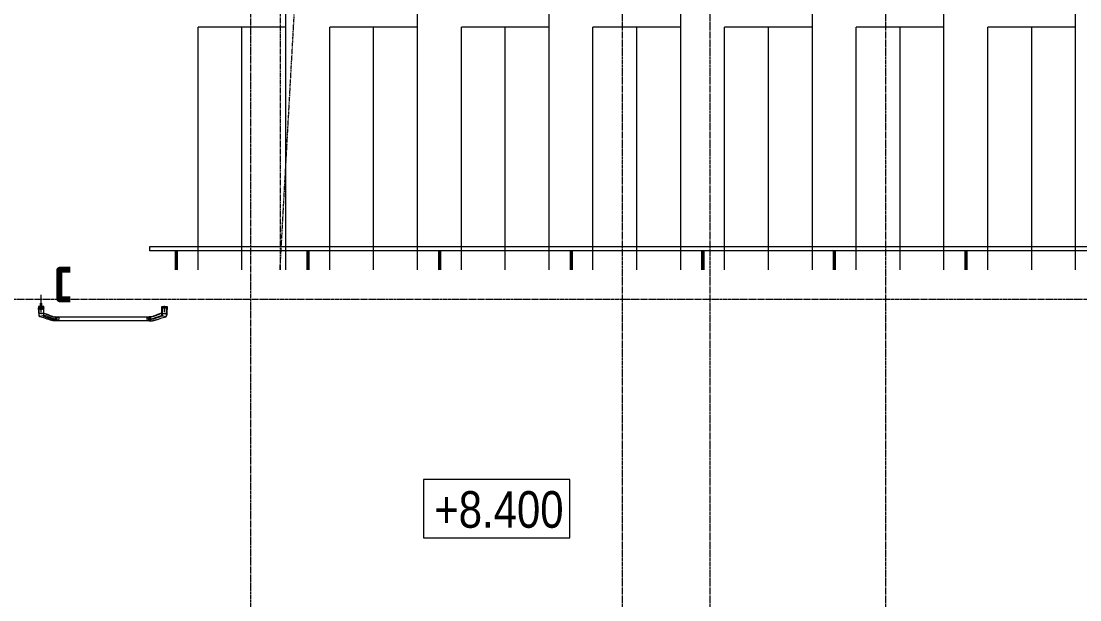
# Model space of a CAD drawing. Header units: millimetres. Extents: x -231292 to 573618, y -153144 to 564035.
# Drawn here: x -173385 to -166146, y 226040 to 229995 of the extents above; entities that cross this region are included whole.
import ezdxf
from ezdxf import colors
from ezdxf.entities.mleader import LeaderData, LeaderLine
from ezdxf.enums import TextEntityAlignment as Align
from ezdxf.math import Vec2, Vec3

# ---------------------------------------------------------------- set-up
doc = ezdxf.new("R2010")
doc.units = ezdxf.units.MM
for name, pattern in [('CENTER2', [28.575, 19.05, -3.175, 3.175, -3.175]), ('CENTERLINE', [30, 12, -1.5, 3, -1.5, 12]), ('HIDDEN', [9.525, 6.35, -3.175])]:
    doc.linetypes.add(name, pattern=pattern)
doc.layers.get('0').update_dxf_attribs({"color": 250})
for name, color, linetype, lineweight in [('АР_Двери_внутренние_антипаника', 250, 'Continuous', 0), ('АР_Отметка', 7, 'Continuous', 13), ('АР_Стены ЖБ', 250, 'Continuous', 35), ('КМ_Фахверки', 250, 'Continuous', 80), ('ЛК_Открытая', 250, 'Continuous', 5), ('РД_Ограждения', 250, 'Continuous', 5), ('РД_Оси_100', 250, 'Continuous', 0)]:
    doc.layers.add(name, color=color, linetype=linetype, lineweight=lineweight)
doc.styles.add('Arial_Narrow_08', font='ARIALN.TTF', dxfattribs={"width": 0.8})
doc.styles.add('style1', font='ARIALN.TTF')

# ---------------------------------------------------------------- blocks, each defined once
blk = doc.blocks.new('СОШ_2200_АР_ОСИ_М100_28.05.24')
at = {"layer": 'РД_Оси_100', "linetype": 'CENTER2'}
for p, q in [((49960, -6155), (49960, 139938.679)), ((-5954.958, 72900), (95715.503, 72900))]:
    blk.add_line(p, q, dxfattribs=at)
for points in [[(52500, 139938.679), (52500, -5755), (52358.276, -6155)], [(53100, 139938.679), (53100, -5755), (52949.266, -6155)], [(54300, 139938.679), (54300, -6155)]]:
    blk.add_lwpolyline(points, dxfattribs=at)
blk = doc.blocks.new('Ф_пеноблок 200')
at = {"layer": 'КМ_Фахверки'}
blk.add_lwpolyline([(0, -75), (0, 0), (200, 0), (200, -75)], dxfattribs=at)
blk = doc.blocks.new('Отметка_план')
at = {"color": 7}
blk.add_lwpolyline([(0, 0), (10, 0), (10, 4), (0, 4)], close=True, dxfattribs=at)
at = {"style": 'Arial_Narrow_08', "width": 0.8}
blk.add_attdef('OTMG', text='', height=2.5, dxfattribs=at).set_placement((9.062, 0.702), align=Align.RIGHT)
blk = doc.blocks.new('UUNEW01NEW00')
at = {"layer": 'АР_Двери_внутренние_антипаника', "color": 1, "linetype": 'Continuous'}
for p, q in [((-9.3, 0.2), (-14.4, -1.5)), ((-9.2, 0.8), (-9.3, 0.2)), ((-9.3, -0.1), (-9.3, 0.2)), ((-9.2, 0.2), (-9.3, 0.2)), ((-9.1, 1), (-9.2, 0.8)), ((-8.9, 0.5), (-9.2, 0.2)), ((-9.1, 19.3), (-8.9, 19.4)), ((-9.1, 19.3), (-9, 18.8)), ((-9, 1.2), (-9.1, 1)), ((-9, 18.8), (-8.8, 18.6)), ((-8.8, 1.3), (-9, 1.2)), ((-8.9, 19.4), (-8.5, 19.5)), ((-8.7, 0.8), (-8.9, 0.5)), ((-8.8, 18.6), (-8.6, 18.4)), ((-8.6, 0.9), (-8.7, 0.8)), ((-8.6, 18.4), (-8.4, 18.2)), ((-8.6, 1), (-8.6, 0.9)), ((-8.5, 1), (-8.6, 1)), ((-8.5, 19.5), (-8.2, 19.5)), ((-8.4, 0.8), (-8.5, 1.5)), ((-8.4, 1.3), (-8.5, 1)), ((-8.4, 18.2), (-8.1, 18.1)), ((-8.4, 1.4), (-8.4, 0.4)), ((-8.3, 0.5), (-8.4, 0.8)), ((-8.4, 0.4), (-8.4, -0.4)), ((-8.4, 0.4), (-8.3, 0.4)), ((-8.1, 0.2), (-8.3, 0.5)), ((-8.2, 19.5), (-7.8, 19.6)), ((-8.1, 18.1), (-7.6, 18)), ((-7.8, 0.1), (-8.1, 0.2)), ((-7.8, 19.6), (-7.5, 19.6)), ((-7.4, 0), (-7.8, 0.1)), ((-7.5, 18.3), (-7.6, 18.2)), ((-7.6, 18.2), (-7.6, 18)), ((-7.6, 18), (-7.6, 16.2)), ((-7.6, 16.2), (-7.6, 14.1)), ((-7.6, 14.1), (-7.6, 12.2)), ((-7.6, 12.2), (-7.6, 9.8)), ((-7.6, 9.8), (-7.6, 7.8)), ((-7.6, 7.8), (-7.6, 6.2)), ((-7.6, 6.2), (-7.6, 4.7)), ((-7.6, 4.7), (-7.5, 3.2)), ((-7.5, 19.6), (-7.1, 19.6)), ((-7.4, 18.3), (-7.5, 18.3)), ((-7.5, 3.2), (-7.5, 1.6)), ((-7.5, 1.6), (-7.4, 0)), ((-7.5, 0), (-7.5, 0)), ((-7.5, 0), (-7.3, 0)), ((-7.3, 18.3), (-7.4, 18.3)), ((-7.4, 0), (7.4, 0)), ((-7.2, 18.3), (-7.3, 18.3)), ((-7.3, 0), (7.3, 0)), ((-7.1, 18.3), (-7.2, 18.3)), ((-7.1, 24), (-7.1, 19.6)), ((-7.1, 19.6), (7.1, 19.6)), ((-7.1, 19.6), (-7.1, 18.3)), ((7.1, 18.3), (-7.1, 18.3)), ((-3.5, 16), (-4.6, 16.4)), ((-4.6, 16.4), (-4.6, 16.3)), ((-3.5, 15.9), (-4.6, 16.3)), ((-4.6, 16.3), (-3.8, 14.8)), ((-3.8, 14.8), (-3.3, 14.8)), ((-3, 14.7), (-3.8, 14.7)), ((-3.8, 14.7), (-3.8, 14.6)), ((-3, 14.6), (-3.8, 14.6)), ((-3.8, 14.6), (-3.8, 13.7)), ((-3.8, 13.7), (-3, 13.7)), ((-3.3, 14.8), (-3.6, 15.5)), ((-3.6, 15.5), (-2.7, 15.3)), ((-3.3, 14.9), (-3.6, 15.5)), ((-2.3, 15.7), (-3.5, 16)), ((-2.3, 15.6), (-3.5, 15.9)), ((-3.1, 14.4), (-3.4, 14.4)), ((-3.4, 14.4), (-3.4, 13.9)), ((-3.4, 14), (-3.1, 14)), ((-3.4, 13.9), (-3.1, 13.9)), ((-3.3, 14.9), (-3.3, 14.8)), ((-3, 14.4), (-3.1, 14.4)), ((-3.1, 14), (-3.1, 13.9)), ((-3.1, 14), (-3, 14)), ((-3.1, 13.9), (-3, 13.9)), ((-3, 14.7), (-3, 14.6)), ((-2.9, 14.7), (-3, 14.7)), ((-2.9, 14.6), (-3, 14.6)), ((-2.9, 14.4), (-3, 14.4)), ((-3, 14.4), (-3, 14.4)), ((-3, 14.4), (-3, 14.4)), ((-3, 14), (-3, 14)), ((-3, 14), (-3, 14)), ((-3, 14), (-2.9, 14)), ((-3, 13.9), (-3, 13.9)), ((-3, 13.9), (-3, 13.9)), ((-3, 13.9), (-2.9, 13.9)), ((-3, 13.7), (-2.9, 13.7)), ((-2.8, 14.7), (-2.9, 14.7)), ((-2.9, 14.7), (-2.9, 14.7)), ((-2.8, 14.5), (-2.9, 14.6)), ((-2.9, 14.6), (-2.9, 14.6)), ((-2.9, 14.3), (-2.9, 14.4)), ((-2.9, 14.3), (-2.9, 14.3)), ((-2.9, 14.3), (-2.9, 14.3)), ((-2.9, 14.3), (-2.9, 14.3)), ((-2.9, 14), (-2.9, 14.3)), ((-2.9, 14.1), (-2.9, 14)), ((-2.9, 14), (-2.9, 14.1)), ((-2.9, 14.1), (-2.9, 14.1)), ((-2.9, 14.1), (-2.9, 14.1)), ((-2.9, 14.1), (-2.9, 14.1)), ((-2.9, 14), (-2.9, 14)), ((-2.9, 13.9), (-2.9, 14)), ((-2.9, 14), (-2.9, 14)), ((-2.9, 14), (-2.9, 14)), ((-2.9, 13.9), (-2.9, 13.9)), ((-2.9, 13.9), (-2.9, 13.9)), ((-2.9, 13.7), (-2.8, 13.7)), ((-2.7, 14.6), (-2.8, 14.7)), ((-2.7, 14.5), (-2.8, 14.5)), ((-2.8, 13.7), (-2.8, 13.8)), ((-2.8, 13.8), (-2.7, 13.8)), ((-2.7, 15.3), (-1.7, 15.1)), ((-2.6, 14.6), (-2.7, 14.6)), ((-2.6, 14.5), (-2.7, 14.5)), ((-2.7, 13.8), (-2.6, 13.8)), ((-2.6, 14.5), (-2.6, 14.6)), ((-2.6, 14.6), (-2.6, 14.6)), ((-2.6, 14.4), (-2.6, 14.5)), ((-2.5, 14.5), (-2.6, 14.5)), ((-2.5, 14.4), (-2.6, 14.4)), ((-2.6, 14.4), (-2.6, 14.4)), ((-2.6, 13.8), (-2.6, 13.9)), ((-2.6, 13.9), (-2.5, 13.9)), ((-2.5, 14.4), (-2.5, 14.5)), ((-2.5, 14.4), (-2.5, 14.3)), ((-2.5, 14.3), (-2.5, 14.4)), ((-2.5, 14), (-2.5, 14.3)), ((-2.5, 13.9), (-2.5, 14)), ((-1, 15.5), (-2.3, 15.7)), ((-1, 15.4), (-2.3, 15.6)), ((-2.2, 14.5), (-2.3, 14.5)), ((-2.3, 14.5), (-2.3, 14.4)), ((-2.3, 14.4), (-2.3, 14.3)), ((-2.2, 14.4), (-2.3, 14.4)), ((-2.3, 14.4), (-2.3, 14.3)), ((-2.3, 14.3), (-2.3, 14)), ((-2.3, 14), (-2.3, 13.9)), ((-2.3, 13.9), (-2.3, 13.9)), ((-2.3, 13.9), (-2.2, 13.8)), ((-2.1, 14.6), (-2.2, 14.6)), ((-2.2, 14.6), (-2.2, 14.5)), ((-2.1, 14.5), (-2.2, 14.5)), ((-2.2, 14.5), (-2.2, 14.4)), ((-2.2, 13.8), (-2.2, 13.8)), ((-2.2, 13.8), (-2.1, 13.8)), ((-2, 14.7), (-2.1, 14.6)), ((-2, 14.6), (-2.1, 14.5)), ((-2.1, 14.6), (-2.1, 14.6)), ((-2.1, 14.5), (-2.1, 14.5)), ((-2.1, 13.8), (-2, 13.7)), ((-1.9, 14.7), (-2, 14.7)), ((-1.9, 14.6), (-2, 14.6)), ((-2, 13.7), (-2, 13.7)), ((-2, 13.7), (-1.9, 13.7)), ((-1.8, 14.7), (-1.9, 14.7)), ((-1.8, 14.6), (-1.9, 14.6)), ((-1.8, 14.4), (-1.9, 14.4)), ((-1.9, 14.4), (-1.9, 14.3)), ((-1.9, 14.3), (-1.9, 14)), ((-1.9, 14.3), (-1.9, 14.3)), ((-1.9, 14.3), (-1.9, 14.3)), ((-1.9, 14.3), (-1.9, 14.3)), ((-1.9, 14.1), (-1.9, 14.1)), ((-1.9, 14.1), (-1.9, 14.1)), ((-1.9, 14.1), (-1.9, 14.1)), ((-1.9, 14.1), (-1.8, 14)), ((-1.9, 14), (-1.9, 14)), ((-1.9, 14), (-1.9, 14)), ((-1.9, 14), (-1.9, 13.9)), ((-1.9, 13.9), (-1.8, 13.9)), ((-1.9, 13.7), (-1.8, 13.7)), ((-1.8, 14.7), (-1.8, 14.6)), ((-1.5, 14.7), (-1.8, 14.7)), ((-1.5, 14.6), (-1.8, 14.6)), ((-1.7, 14.4), (-1.8, 14.4)), ((-1.8, 14.4), (-1.8, 14.4)), ((-1.8, 14.4), (-1.8, 14.4)), ((-1.8, 14), (-1.8, 14)), ((-1.8, 14), (-1.8, 14)), ((-1.8, 14), (-1.7, 14)), ((-1.8, 13.9), (-1.8, 13.9)), ((-1.8, 13.9), (-1.8, 13.9)), ((-1.8, 13.9), (-1.7, 13.9)), ((-1.8, 13.7), (-1.5, 13.7)), ((-1.7, 15.1), (-0.7, 15)), ((-1.7, 14.4), (-1.7, 14.4)), ((-1.6, 14.4), (-1.7, 14.4)), ((-1.7, 14), (-1.7, 13.9)), ((-1.7, 14), (-1.7, 14)), ((-1.7, 14), (-1.6, 14)), ((-1.7, 13.9), (-1.6, 13.9)), ((-1.7, 13.9), (-1.7, 13.9)), ((-1.5, 14.4), (-1.6, 14.4)), ((-1.6, 14.4), (-1.6, 14.4)), ((-1.6, 14), (-1.6, 13.9)), ((-1.6, 14), (-1.6, 14)), ((-1.6, 14), (-1.5, 14)), ((-1.6, 13.9), (-1.6, 13.9)), ((-1.6, 13.9), (-1.5, 13.9)), ((-1.5, 14.7), (-1.5, 14.6)), ((-1.4, 14.7), (-1.5, 14.7)), ((-1.4, 14.6), (-1.5, 14.6)), ((-1.4, 14.3), (-1.5, 14.4)), ((-1.5, 14.4), (-1.5, 14.4)), ((-1.5, 14.4), (-1.5, 14.4)), ((-1.5, 14), (-1.4, 14.1)), ((-1.5, 14), (-1.5, 14)), ((-1.5, 14), (-1.5, 14)), ((-1.5, 14), (-1.5, 14)), ((-1.5, 13.9), (-1.5, 13.9)), ((-1.5, 13.9), (-1.5, 13.9)), ((-1.5, 13.9), (-1.5, 13.9)), ((-1.5, 13.9), (-1.4, 13.9)), ((-1.5, 13.7), (-1.4, 13.7)), ((-1.3, 14.7), (-1.4, 14.7)), ((-1.3, 14.6), (-1.4, 14.6)), ((-1.4, 14.3), (-1.4, 14.3)), ((-1.4, 14.3), (-1.4, 14.3)), ((-1.4, 14.3), (-1.4, 14.3)), ((-1.4, 14), (-1.4, 14.3)), ((-1.4, 14.1), (-1.4, 14)), ((-1.4, 14.1), (-1.4, 14.1)), ((-1.4, 14.1), (-1.4, 14.1)), ((-1.4, 14.1), (-1.4, 14.1)), ((-1.4, 13.9), (-1.4, 14)), ((-1.4, 14), (-1.4, 14)), ((-1.4, 14), (-1.4, 14)), ((-1.4, 13.7), (-1.3, 13.7)), ((-1.2, 14.6), (-1.3, 14.7)), ((-1.3, 14.7), (-1.3, 14.7)), ((-1.3, 14.5), (-1.3, 14.6)), ((-1.2, 14.5), (-1.3, 14.5)), ((-1.3, 13.7), (-1.2, 13.8)), ((-1.1, 14.6), (-1.2, 14.6)), ((-1.1, 14.5), (-1.2, 14.5)), ((-1.2, 13.8), (-1.2, 13.8)), ((-1.2, 13.8), (-1.1, 13.8)), ((-1.1, 14.5), (-1.1, 14.6)), ((-1.1, 14.6), (-1.1, 14.6)), ((-1.1, 14.4), (-1.1, 14.5)), ((-1, 14.5), (-1.1, 14.5)), ((-1, 14.4), (-1.1, 14.4)), ((-1.1, 14.4), (-1.1, 14.4)), ((-1.1, 13.8), (-1.1, 13.9)), ((-1.1, 13.9), (-1, 13.9)), ((0, 16.5), (-1, 15.5)), ((0, 16.4), (-1, 15.4)), ((-1, 15.5), (-1, 15.4)), ((-1, 14.4), (-1, 14.5)), ((-1, 14.3), (-1, 14.4)), ((-1, 14.4), (-1, 14.3)), ((-1, 14), (-1, 14.3)), ((-1, 13.9), (-1, 14)), ((0, 14.7), (-0.8, 14.7)), ((-0.8, 14.7), (-0.8, 14.6)), ((0, 14.6), (-0.8, 14.6)), ((-0.8, 14.6), (-0.8, 13.7)), ((-0.8, 13.7), (-0.4, 13.7)), ((-0.7, 15), (0, 15.7)), ((-0.1, 14.4), (-0.4, 14.4)), ((-0.4, 14.4), (-0.4, 14.2)), ((-0.4, 14.3), (-0.1, 14.3)), ((-0.4, 14.2), (-0.1, 14.2)), ((-0.4, 14.1), (-0.2, 14.1)), ((-0.4, 13.7), (-0.4, 14.1)), ((-0.2, 14.1), (0, 13.7)), ((0, 14.4), (-0.1, 14.4)), ((-0.1, 14.4), (-0.1, 14.4)), ((-0.1, 14.4), (-0.1, 14.4)), ((-0.1, 14.3), (-0.1, 14.2)), ((-0.1, 14.3), (-0.1, 14.3)), ((-0.1, 14.3), (-0.1, 14.3)), ((-0.1, 14.3), (0, 14.3)), ((-0.1, 14.2), (-0.1, 14.2)), ((-0.1, 14.2), (-0.1, 14.2)), ((-0.1, 14.2), (0, 14.2)), ((0, 16.5), (0, 16.4)), ((1, 15.5), (0, 16.5)), ((1, 15.4), (0, 16.4)), ((0, 15.7), (0.7, 15)), ((0, 14.7), (0, 14.6)), ((0.1, 14.7), (0, 14.7)), ((0.1, 14.6), (0, 14.6)), ((0, 14.3), (0, 14.4)), ((0, 14.4), (0, 14.4)), ((0, 14.3), (0, 14.4)), ((0, 14.4), (0, 14.4)), ((0, 14.4), (0, 14.4)), ((0, 14.4), (0, 14.4)), ((0, 14.4), (0, 14.4)), ((0, 14.3), (0, 14.3)), ((0, 14.3), (0, 14.3)), ((0, 14.3), (0, 14.3)), ((0, 14.2), (0, 14.3)), ((0, 14.3), (0, 14.3)), ((0, 14.3), (0, 14.3)), ((0, 14.3), (0, 14.3)), ((0, 14.2), (0, 14.2)), ((0, 14.2), (0, 14.2)), ((0, 13.7), (0.5, 13.7)), ((0.2, 14.7), (0.1, 14.7)), ((0.2, 14.6), (0.1, 14.6)), ((0.3, 14.6), (0.2, 14.7)), ((0.2, 14.7), (0.2, 14.7)), ((0.2, 14.5), (0.2, 14.6)), ((0.3, 14.5), (0.2, 14.5)), ((0.5, 13.7), (0.2, 14.1)), ((0.2, 14.1), (0.3, 14.1)), ((0.4, 14.6), (0.3, 14.6)), ((0.4, 14.5), (0.3, 14.5)), ((0.3, 14.1), (0.4, 14.2)), ((0.3, 14.1), (0.3, 14.1)), ((0.5, 13.8), (0.3, 14.1)), ((0.4, 14.5), (0.4, 14.6)), ((0.4, 14.6), (0.4, 14.6)), ((0.4, 14.4), (0.4, 14.5)), ((0.4, 14.4), (0.4, 14.5)), ((0.4, 14.5), (0.4, 14.5)), ((0.4, 14.3), (0.4, 14.4)), ((0.4, 14.4), (0.4, 14.4)), ((0.4, 14.4), (0.4, 14.4)), ((0.4, 14.2), (0.4, 14.3)), ((0.4, 14.3), (0.4, 14.3)), ((0.4, 14.2), (0.4, 14.2)), ((0.5, 13.8), (0.5, 13.7)), ((0.7, 15), (1.7, 15.1)), ((0.7, 14.7), (0.7, 14.6)), ((1.4, 14.7), (0.7, 14.7)), ((1.4, 14.6), (0.7, 14.6)), ((0.7, 14.6), (0.7, 13.7)), ((0.7, 13.7), (1.1, 13.7)), ((2.3, 15.7), (1, 15.5)), ((2.3, 15.6), (1, 15.4)), ((1, 15.5), (1, 15.4)), ((1.1, 13.7), (1.1, 14.3)), ((1.1, 14.3), (1.2, 14.3)), ((1.2, 14.3), (1.5, 13.7)), ((1.4, 14.7), (1.4, 14.6)), ((1.6, 14.2), (1.4, 14.7)), ((1.6, 14.1), (1.4, 14.6)), ((1.5, 13.7), (1.8, 13.7)), ((1.6, 14.2), (1.6, 14.1)), ((1.7, 14.2), (1.6, 14.2)), ((1.7, 14.1), (1.6, 14.1)), ((1.7, 15.1), (2.7, 15.3)), ((1.9, 14.7), (1.7, 14.2)), ((1.9, 14.6), (1.7, 14.1)), ((1.7, 14.2), (1.7, 14.1)), ((1.8, 13.7), (2, 14.3)), ((1.9, 14.7), (1.9, 14.6)), ((2.5, 14.7), (1.9, 14.7)), ((2.5, 14.6), (1.9, 14.6)), ((2, 14.3), (2.2, 14.3)), ((2.2, 14.3), (2.2, 13.7)), ((2.2, 13.7), (2.5, 13.7)), ((3.5, 16), (2.3, 15.7)), ((3.5, 15.9), (2.3, 15.6)), ((2.5, 14.7), (2.5, 14.6)), ((2.5, 13.7), (2.5, 14.6)), ((2.7, 15.3), (3.6, 15.5)), ((3.1, 14.7), (2.7, 13.8)), ((3.1, 14.6), (2.7, 13.7)), ((2.7, 13.8), (2.7, 13.7)), ((2.7, 13.7), (3.2, 13.7)), ((3.1, 14.7), (3.1, 14.6)), ((3.9, 14.7), (3.1, 14.7)), ((3.9, 14.6), (3.1, 14.6)), ((3.2, 13.7), (3.2, 13.9)), ((3.2, 13.9), (3.8, 13.9)), ((3.6, 15.5), (3.3, 14.8)), ((3.6, 15.5), (3.3, 14.9)), ((3.3, 14.9), (3.3, 14.8)), ((3.3, 14.8), (3.8, 14.8)), ((3.4, 14.3), (3.3, 14)), ((3.3, 14.1), (3.7, 14.1)), ((3.3, 14), (3.7, 14)), ((3.6, 14.3), (3.4, 14.3)), ((4.6, 16.4), (3.5, 16)), ((4.6, 16.3), (3.5, 15.9)), ((3.7, 14), (3.6, 14.3)), ((3.8, 14.8), (4.6, 16.3)), ((3.8, 13.9), (3.8, 13.7)), ((3.8, 13.7), (4.2, 13.7)), ((3.9, 14.7), (3.9, 14.6)), ((4.2, 13.8), (3.9, 14.7)), ((4.2, 13.7), (3.9, 14.6)), ((4.2, 13.8), (4.2, 13.7)), ((4.6, 16.4), (4.6, 16.3)), ((6.7, -9.4), (7.3, 0)), ((7.1, 19.6), (7.1, 24)), ((7.1, 19.6), (7.1, 18.3)), ((7.1, 19.6), (7.5, 19.6)), ((7.2, 18.3), (7.1, 18.3)), ((7.3, 18.3), (7.2, 18.3)), ((7.5, 18.3), (7.3, 18.3)), ((7.4, 0), (7.5, 2)), ((7.8, 0.1), (7.4, 0)), ((7.5, 19.6), (7.8, 19.6)), ((7.6, 18.2), (7.5, 18.3)), ((7.5, 2), (7.6, 4)), ((7.6, 18), (7.6, 18.2)), ((7.6, 18), (8.1, 18.1)), ((7.6, 16.2), (7.6, 18)), ((7.6, 14.2), (7.6, 16.2)), ((7.6, 12.3), (7.6, 14.2)), ((7.6, 9.9), (7.6, 12.3)), ((7.6, 8), (7.6, 9.9)), ((7.6, 5.9), (7.6, 8)), ((7.6, 4), (7.6, 5.9)), ((7.8, 19.6), (8.2, 19.5)), ((8.1, 0.2), (7.8, 0.1)), ((8.1, 18.1), (8.4, 18.2)), ((8.3, 0.5), (8.1, 0.2)), ((8.2, 19.5), (8.5, 19.5)), ((8.4, 0.8), (8.3, 0.5)), ((8.4, 18.2), (8.6, 18.4)), ((8.5, 19.5), (8.9, 19.4)), ((8.6, 18.4), (8.8, 18.6)), ((8.8, 18.6), (9, 18.8)), ((8.9, 19.4), (9.1, 19.3)), ((9, 18.8), (9.1, 19.3)), ((-52.5, -11.9), (-52.5, -19.8)), ((-52.5, -19.8), (-52.5, -25.1)), ((-52.5, -25.1), (-47.5, -25.1)), ((-47.5, -11.9), (-47.5, -19.8)), ((-47.5, -11.9), (-47.5, -11.9)), ((-47.5, -19.8), (-46, -19.6)), ((-45.9, -19.8), (-47.5, -19.8)), ((-47.5, -19.8), (-47.5, -25.1)), ((-46, -19.6), (-44.5, -19.2)), ((-44.3, -19.8), (-45.9, -19.8)), ((-43.1, -11.4), (-44.5, -11.6)), ((-44.5, -19.2), (-42.9, -18.5)), ((-42.5, -19.7), (-44.3, -19.8)), ((-41.6, -11.2), (-43.1, -11.4)), ((-42.9, -18.5), (-41.3, -17.7)), ((-40.6, -19.6), (-42.5, -19.7)), ((-39.3, -10.7), (-41.6, -11.2)), ((-41.3, -17.7), (-39, -16.7)), ((-37.8, -19.2), (-40.6, -19.6)), ((-36.7, -9.9), (-39.3, -10.7)), ((-39, -16.7), (-36.4, -15.7)), ((-34.9, -18.5), (-37.8, -19.2)), ((-33.8, -8.9), (-36.7, -9.9)), ((-36.4, -15.7), (-33.5, -14.5)), ((-31.9, -17.6), (-34.9, -18.5)), ((-30.7, -7.7), (-33.8, -8.9)), ((-33.5, -14.5), (-30.3, -13.4)), ((-28.7, -16.6), (-31.9, -17.6)), ((-27.2, -6.3), (-30.7, -7.7)), ((-30.3, -13.4), (-26.8, -12.1)), ((-25.2, -15.3), (-28.7, -16.6)), ((-23.3, -4.8), (-27.2, -6.3)), ((-26.8, -12.1), (-22.9, -10.9)), ((-21.4, -13.9), (-25.2, -15.3)), ((-19.1, -3.2), (-23.3, -4.8)), ((-22.9, -10.9), (-18.7, -9.6)), ((-17.3, -12.4), (-21.4, -13.9)), ((-14.4, -1.5), (-19.1, -3.2)), ((-18.7, -9.6), (-14, -8.2)), ((-12.8, -10.8), (-17.3, -12.4)), ((-14, -8.2), (-8.8, -6.6)), ((-7.8, -9.1), (-12.8, -10.8)), ((-9, -3.8), (-9.3, -0.1)), ((-8.8, -6.6), (-9, -3.8)), ((-8.8, -6.6), (-8.8, -6.6)), ((-8.8, -7.3), (-8.8, -6.6)), ((-8.8, -6.6), (-8.7, -6.6)), ((-8.5, -8.1), (-8.8, -7.3)), ((-8.7, -6.6), (-8.6, -6.6)), ((-8.6, -6.6), (-8.4, -6.7)), ((-8.2, -8.7), (-8.5, -8.1)), ((-8.4, -0.4), (-8.3, -0.9)), ((-8.4, -6.7), (-8.1, -6.7)), ((-8.3, -0.9), (-8.3, -1.1)), ((-8.3, -1.1), (-8.3, -1.1)), ((-8.3, -1.2), (-8.2, -1.2)), ((-8.2, -1.2), (-8.2, -1.2)), ((-8.2, -1.2), (-8.2, -1.5)), ((-8.2, -1.5), (-8.2, -1.5)), ((-7.8, -9.1), (-8.2, -8.7)), ((-8.1, -6.7), (-8, -6.6)), ((-8, -7.1), (-8.1, -6.7)), ((-8.1, -6.7), (-8.1, -6.7)), ((-8, -6.6), (-8, -6.6)), ((-8, -6.6), (-7.9, -6.6)), ((-7.6, -7.6), (-8, -7.1)), ((-7.8, -6.9), (-7.9, -6.6)), ((-7.9, -6.6), (-7.9, -6.7)), ((-7.9, -6.7), (-7.9, -6.6)), ((-7.5, -7.2), (-7.8, -6.9)), ((-7.4, -8.9), (-7.8, -9.1)), ((-7.2, -8), (-7.6, -7.6)), ((-7.2, -7.4), (-7.5, -7.2)), ((-7.1, -8.7), (-7.4, -8.9)), ((-7.3, 0), (-7.2, -1.7)), ((-7.2, -1.7), (-7.2, -3.1)), ((-7.2, -3.1), (-7.1, -4.5)), ((-6.9, -7.4), (-7.2, -7.4)), ((-6.7, -8.2), (-7.2, -8)), ((-7.1, -4.5), (-7, -6)), ((-6.7, -8.2), (-7.1, -8.7)), ((-7, -6), (-6.9, -7.4)), ((-6.9, -7.4), (-6.8, -7.5)), ((-6.8, -7.5), (-6.8, -7.5)), ((-6.8, -7.5), (-6.8, -7.6)), ((-6.8, -7.6), (-6.8, -7.6)), ((-6.8, -7.6), (-6.8, -7.6)), ((-6.8, -7.6), (-6.8, -7.6)), ((-6.8, -7.6), (-6.8, -7.6)), ((-6.8, -7.6), (-6.8, -7.6)), ((-6.8, -7.6), (-6.8, -7.6)), ((-6.8, -7.6), (-6.8, -7.6)), ((-6.8, -7.6), (-6.8, -7.6)), ((-6.8, -7.6), (-6.8, -7.6)), ((-6.8, -7.6), (-6.8, -7.6)), ((-6.8, -7.6), (-6.8, -7.6)), ((-6.8, -7.6), (-6.8, -7.6)), ((-6.8, -7.6), (-6.8, -7.6)), ((-6.8, -7.6), (-6.7, -7.8)), ((-6.7, -7.8), (-6.6, -8)), ((-6.6, -8), (-6.7, -8.1)), ((-6.7, -8.1), (-6.7, -8.2)), ((-6.7, -8.2), (5.6, -10.6)), ((5.6, -10.6), (6.3, -10)), ((5.6, -10.6), (6, -10.6)), ((6, -10.6), (6.3, -10.5)), ((6.3, -10), (6.6, -9.7)), ((6.3, -10.5), (6.4, -10.5)), ((6.6, -9.7), (6.7, -9.4)), ((6.7, -9.4), (7.1, -9.3)), ((7.1, -9.3), (7.4, -9.1)), ((7.4, -9.1), (7.6, -8.9)), ((8.3, -0.4), (8.3, -0.3))]:
    blk.add_line(p, q, dxfattribs=at)
at = {"layer": 'АР_Двери_внутренние_антипаника', "color": 40, "linetype": 'Continuous'}
for p, q in [((-8.8, 1.3), (-13.2, -0.1)), ((-9.1, 24), (9.1, 24)), ((-9.1, 19.3), (-9.1, 24)), ((-9, 18.2), (-9.1, 19.3)), ((-9, 17.1), (-9, 18.2)), ((-8.5, 1.5), (-9, 17.1)), ((-8.5, 1.5), (-8.8, 1.3)), ((8.3, 0.5), (8, -3.9)), ((9.1, 24), (9.1, 19.3)), ((-53, -19.5), (-53, -12.4)), ((-53, -24.6), (-53, -19.5)), ((-47.5, -11.9), (-52.5, -11.9)), ((-52.5, -25.1), (-47.5, -25.1)), ((-47.5, -11.9), (-46.3, -11.8)), ((-47.5, -25.1), (-45.1, -25)), ((-45.1, -11.7), (-46.3, -11.8)), ((-44.4, -11.5), (-45.1, -11.7)), ((-45.1, -25), (-44.1, -24.9)), ((-42.2, -11), (-44.4, -11.6)), ((-44.1, -24.9), (-43.6, -24.9)), ((-43.6, -24.9), (-43, -24.8)), ((-43, -24.8), (-42.4, -24.8)), ((-42.4, -24.8), (-41.8, -24.7)), ((-40, -10.4), (-42.2, -11)), ((-41.8, -24.7), (-41.1, -24.6)), ((-41.1, -24.6), (-39.3, -24.3)), ((-38, -9.7), (-40, -10.4)), ((-39.3, -24.3), (-37.6, -23.9)), ((-36.1, -9), (-38, -9.7)), ((-37.6, -23.9), (-36.2, -23.6)), ((-36.2, -23.6), (-35.1, -23.3)), ((-34.2, -8.3), (-36.1, -9)), ((-35.1, -23.3), (-34.2, -23.1)), ((-32.1, -7.5), (-34.2, -8.3)), ((-34.2, -23.1), (-33.1, -22.8)), ((-33.1, -22.8), (-31.7, -22.5)), ((-30.3, -6.7), (-32.1, -7.5)), ((-31.7, -22.5), (-30.1, -22)), ((-28.2, -5.9), (-30.3, -6.7)), ((-30.1, -22), (-28.2, -21.5)), ((-25.9, -4.9), (-28.2, -5.9)), ((-28.2, -21.5), (-26, -20.8)), ((-26, -20.8), (-23.3, -20)), ((-23.3, -3.9), (-25.9, -4.9)), ((-20.4, -2.7), (-23.3, -3.9)), ((-23.3, -20), (-20.2, -19.1)), ((-17, -1.5), (-20.4, -2.7)), ((-20.2, -19.1), (-17.7, -18.3)), ((-17.7, -18.3), (-14.9, -17.4)), ((-13.2, -0.1), (-17, -1.5)), ((-14.9, -17.4), (-11.8, -16.4)), ((-11.8, -16.4), (-8.3, -15.3)), ((-8.3, -15.3), (-4.5, -14.1)), ((-4.5, -14.1), (-0.2, -12.7)), ((-0.2, -12.7), (4.6, -11.2)), ((4.6, -11.2), (5.6, -10.9)), ((5.6, -10.9), (6.4, -10.5)), ((6.4, -10.5), (7.3, -9.6)), ((7.3, -9.6), (7.6, -8.9)), ((7.6, -8.9), (7.7, -8.7)), ((8, -3.9), (7.7, -8.6)), ((7.7, -8.7), (7.7, -8.6))]:
    blk.add_line(p, q, dxfattribs=at)
at = {"layer": 'АР_Двери_внутренние_антипаника', "color": 1, "linetype": 'CENTERLINE'}
blk.add_line((0, 4.4), (0, 26), dxfattribs=at)
at = {"layer": 'АР_Двери_внутренние_антипаника', "color": 1, "linetype": 'HIDDEN'}
for p, q in [((-60.5, -14), (-53, -14)), ((-60.5, -14), (-60.5, -23)), ((-60.5, -23), (-53, -23)), ((-54.5, -17.6), (-54.5, -14.1)), ((-54.5, -14.1), (-53, -14.1)), ((-54.5, -17.6), (-53, -17.6))]:
    blk.add_line(p, q, dxfattribs=at)
at = {"layer": 'АР_Двери_внутренние_антипаника', "color": 1, "linetype": 'Continuous'}
blk.add_arc((490.8, 29.3), 500, 183.3082, 184.1216, dxfattribs=at)
at = {"layer": 'АР_Двери_внутренние_антипаника', "color": 40, "linetype": 'Continuous'}
for centre, radius, start, end in [((-490.9, 27.7), 500, 356.9219, 359.0377), ((-52.5, -12.4), 0.5, 90, 180), ((-52.5, -24.6), 0.5, 180, 270)]:
    blk.add_arc(centre, radius, start, end, dxfattribs=at)
at = {"layer": 'АР_Двери_внутренние_антипаника', "color": 1, "linetype": 'Continuous'}
blk.add_point((0, 0), dxfattribs=at)
blk = doc.blocks.new('66NEW00')
at = {"layer": 'АР_Двери_внутренние_антипаника', "color": 40, "linetype": 'Continuous'}
for p, q in [((9.1, 0), (-9.1, 0)), ((-9.1, 0), (-9.1, -4.7)), ((9.1, -4.7), (9.1, 0)), ((-8.3, -23.5), (-8, -27.9)), ((-8, -27.9), (-7.7, -32.5)), ((-7.7, -32.7), (-7.7, -32.5)), ((-7.6, -32.8), (-7.7, -32.7)), ((-7.3, -33.6), (-7.6, -32.8)), ((-6.4, -34.5), (-7.3, -33.6)), ((-5.6, -34.9), (-6.4, -34.5)), ((-4.6, -35.2), (-5.6, -34.9)), ((0.2, -36.7), (-4.6, -35.2)), ((8.5, -22.4), (9, -6.9)), ((8.5, -22.4), (8.8, -22.7)), ((8.8, -22.7), (13.2, -24.1)), ((9, -5.7), (9.1, -4.7)), ((9, -6.9), (9, -5.7)), ((13.2, -24.1), (17, -25.5)), ((17, -25.5), (20.4, -26.7)), ((20.4, -26.7), (23.3, -27.9)), ((23.3, -27.9), (25.9, -28.9)), ((25.9, -28.9), (28.2, -29.9)), ((28.2, -29.9), (30.3, -30.7)), ((30.3, -30.7), (32.1, -31.4)), ((32.1, -31.4), (34.2, -32.3)), ((34.2, -32.3), (36.1, -33)), ((36.1, -33), (38, -33.7)), ((38, -33.7), (40, -34.4)), ((40, -34.4), (42.2, -35)), ((42.2, -35), (44.4, -35.5)), ((44.4, -35.5), (45.1, -35.6)), ((45.1, -35.6), (46.3, -35.8)), ((47.5, -35.8), (46.3, -35.8)), ((47.5, -35.8), (52.5, -35.8)), ((4.5, -38.1), (0.2, -36.7)), ((8.3, -39.3), (4.5, -38.1)), ((11.8, -40.4), (8.3, -39.3)), ((14.9, -41.4), (11.8, -40.4)), ((17.7, -42.3), (14.9, -41.4)), ((20.2, -43), (17.7, -42.3)), ((23.3, -44), (20.2, -43)), ((26, -44.8), (23.3, -44)), ((28.2, -45.4), (26, -44.8)), ((30.1, -46), (28.2, -45.4)), ((31.7, -46.4), (30.1, -46)), ((33.1, -46.8), (31.7, -46.4)), ((34.2, -47.1), (33.1, -46.8)), ((35.1, -47.3), (34.2, -47.1)), ((36.2, -47.6), (35.1, -47.3)), ((37.6, -47.9), (36.2, -47.6)), ((39.3, -48.2), (37.6, -47.9)), ((41.1, -48.6), (39.3, -48.2)), ((41.8, -48.7), (41.1, -48.6)), ((42.4, -48.7), (41.8, -48.7)), ((43, -48.8), (42.4, -48.7)), ((43.6, -48.9), (43, -48.8)), ((44.1, -48.9), (43.6, -48.9)), ((45.1, -49), (44.1, -48.9)), ((47.5, -49.1), (45.1, -49)), ((52.5, -49.1), (47.5, -49.1)), ((53, -43.4), (53, -36.3)), ((53, -48.6), (53, -43.4))]:
    blk.add_line(p, q, dxfattribs=at)
at = {"layer": 'АР_Двери_внутренние_антипаника', "color": 1, "linetype": 'Continuous'}
for p, q in [((-7.1, -4.4), (-7.1, 0)), ((7.1, 0), (7.1, -4.4)), ((-8.9, -4.6), (-9.1, -4.7)), ((-9, -5.2), (-9.1, -4.7)), ((-8.8, -5.4), (-9, -5.2)), ((-8.5, -4.5), (-8.9, -4.6)), ((-8.6, -5.6), (-8.8, -5.4)), ((-8.4, -5.7), (-8.6, -5.6)), ((-8.2, -4.4), (-8.5, -4.5)), ((-8.1, -5.8), (-8.4, -5.7)), ((-8.4, -23.1), (-8.3, -23.5)), ((-8.3, -23.5), (-8.1, -23.7)), ((-8.3, -24.4), (-8.3, -24.2)), ((-7.8, -4.4), (-8.2, -4.4)), ((-7.6, -5.9), (-8.1, -5.8)), ((-8.1, -23.7), (-7.8, -23.9)), ((-7.5, -4.4), (-7.8, -4.4)), ((-7.8, -23.9), (-7.4, -24)), ((-7.6, -5.8), (-7.5, -5.7)), ((-7.6, -5.9), (-7.6, -5.8)), ((-7.6, -7.7), (-7.6, -5.9)), ((-7.6, -9.8), (-7.6, -7.7)), ((-7.6, -11.7), (-7.6, -9.8)), ((-7.6, -14), (-7.6, -11.7)), ((-7.6, -16), (-7.6, -14)), ((-7.6, -18.1), (-7.6, -16)), ((-7.6, -19.9), (-7.6, -18.1)), ((-7.5, -21.9), (-7.6, -19.9)), ((-7.4, -33.1), (-7.6, -32.8)), ((-7.1, -4.4), (-7.5, -4.4)), ((-7.5, -5.7), (-7.3, -5.7)), ((-7.4, -24), (-7.5, -21.9)), ((7.4, -24), (-7.4, -24)), ((-7.1, -33.3), (-7.4, -33.1)), ((-7.3, -5.7), (-7.2, -5.6)), ((7.3, -24), (-7.3, -24)), ((-6.7, -33.3), (-7.3, -24)), ((-7.2, -5.6), (-7.1, -5.6)), ((7.1, -4.4), (-7.1, -4.4)), ((-7.1, -4.4), (-7.1, -5.6)), ((-7.1, -5.6), (7.1, -5.6)), ((-6.7, -33.3), (-7.1, -33.3)), ((-6.6, -33.7), (-6.7, -33.3)), ((-6.3, -34), (-6.6, -33.7)), ((-6.3, -34.5), (-6.4, -34.4)), ((-5.6, -34.5), (-6.3, -34)), ((-6, -34.6), (-6.3, -34.5)), ((-5.6, -34.5), (-6, -34.6)), ((6.7, -32.2), (-5.6, -34.5)), ((6.7, -31.8), (6.6, -32)), ((6.6, -32), (6.7, -32.1)), ((6.8, -31.6), (6.7, -31.8)), ((6.7, -32.2), (7.2, -32)), ((6.7, -32.1), (6.7, -32.2)), ((6.7, -32.2), (7.1, -32.7)), ((6.9, -31.4), (6.8, -31.5)), ((6.8, -31.5), (6.8, -31.5)), ((6.8, -31.5), (6.8, -31.5)), ((6.8, -31.5), (6.8, -31.6)), ((6.8, -31.6), (6.8, -31.6)), ((6.8, -31.6), (6.8, -31.6)), ((6.8, -31.6), (6.8, -31.6)), ((6.8, -31.6), (6.8, -31.6)), ((6.8, -31.6), (6.8, -31.6)), ((6.8, -31.6), (6.8, -31.6)), ((6.8, -31.6), (6.8, -31.6)), ((6.8, -31.6), (6.8, -31.6)), ((6.8, -31.6), (6.8, -31.6)), ((6.8, -31.6), (6.8, -31.6)), ((6.8, -31.6), (6.8, -31.6)), ((6.8, -31.6), (6.8, -31.6)), ((7, -29.9), (6.9, -31.4)), ((6.9, -31.4), (7.2, -31.3)), ((7.1, -28.5), (7, -29.9)), ((7.1, -4.4), (7.1, -5.6)), ((7.5, -4.4), (7.1, -4.4)), ((7.1, -5.6), (7.2, -5.6)), ((7.2, -27.1), (7.1, -28.5)), ((7.1, -32.7), (7.4, -32.9)), ((7.2, -5.6), (7.3, -5.7)), ((7.3, -24), (7.2, -25.6)), ((7.2, -25.6), (7.2, -27.1)), ((7.2, -31.3), (7.5, -31.2)), ((7.2, -32), (7.6, -31.6)), ((7.3, -5.7), (7.4, -5.7)), ((7.5, -24), (7.3, -24)), ((7.4, -5.7), (7.5, -5.7)), ((7.5, -22.4), (7.4, -24)), ((7.4, -24), (7.8, -23.9)), ((7.4, -32.9), (7.8, -33.1)), ((7.8, -4.4), (7.5, -4.4)), ((7.5, -5.7), (7.6, -5.8)), ((7.6, -19.3), (7.5, -20.8)), ((7.5, -20.8), (7.5, -22.4)), ((7.5, -24), (7.5, -24)), ((7.5, -31.2), (7.8, -30.9)), ((8.1, -5.8), (7.6, -5.9)), ((7.6, -5.8), (7.6, -5.9)), ((7.6, -5.9), (7.6, -7.8)), ((7.6, -7.8), (7.6, -9.9)), ((7.6, -9.9), (7.6, -11.8)), ((7.6, -11.8), (7.6, -14.2)), ((7.6, -14.2), (7.6, -16.2)), ((7.6, -16.2), (7.6, -17.8)), ((7.6, -17.8), (7.6, -19.3)), ((7.6, -31.6), (8, -31.1)), ((8.2, -4.4), (7.8, -4.4)), ((7.8, -23.9), (8.1, -23.7)), ((7.8, -30.9), (7.9, -30.6)), ((7.8, -33.1), (8.2, -32.7)), ((7.8, -33.1), (12.8, -34.8)), ((8, -30.6), (7.9, -30.6)), ((7.9, -30.6), (7.9, -30.6)), ((7.9, -30.6), (7.9, -30.6)), ((8, -31.1), (8.1, -30.6)), ((8.1, -30.6), (8, -30.6)), ((8, -30.6), (8, -30.6)), ((8.4, -5.7), (8.1, -5.8)), ((8.1, -23.7), (8.3, -23.5)), ((8.1, -30.7), (8.1, -30.6)), ((8.4, -30.7), (8.1, -30.7)), ((8.5, -4.5), (8.2, -4.4)), ((8.2, -25.1), (8.2, -25.2)), ((8.3, -25.1), (8.2, -25.1)), ((8.2, -25.2), (8.2, -25.5)), ((8.2, -25.5), (8.2, -25.5)), ((8.2, -32.7), (8.5, -32.1)), ((8.3, -23.5), (8.4, -23.1)), ((8.4, -23.6), (8.3, -23.6)), ((8.4, -24.3), (8.3, -24.8)), ((8.3, -24.8), (8.3, -25.1)), ((8.3, -25.1), (8.3, -25.1)), ((8.6, -5.6), (8.4, -5.7)), ((8.4, -23.1), (8.5, -22.4)), ((8.4, -22.6), (8.5, -22.9)), ((8.4, -22.6), (8.4, -23.6)), ((8.4, -23.6), (8.4, -24.3)), ((8.6, -30.6), (8.4, -30.7)), ((8.9, -4.6), (8.5, -4.5)), ((8.5, -22.9), (8.6, -23)), ((8.5, -32.1), (8.8, -31.3)), ((8.8, -5.4), (8.6, -5.6)), ((8.6, -23), (8.6, -23.1)), ((8.6, -23.1), (8.7, -23.2)), ((8.7, -30.6), (8.6, -30.6)), ((8.7, -23.2), (8.9, -23.4)), ((8.8, -30.6), (8.7, -30.6)), ((9, -5.2), (8.8, -5.4)), ((8.8, -22.7), (9, -22.8)), ((8.8, -30.6), (9, -27.8)), ((14, -32.2), (8.8, -30.6)), ((8.8, -30.6), (8.8, -30.6)), ((8.8, -31.3), (8.8, -30.6)), ((9.1, -4.7), (8.9, -4.6)), ((8.9, -23.4), (9.2, -23.8)), ((9.1, -4.7), (9, -5.2)), ((9, -22.8), (9.1, -22.9)), ((9, -27.8), (9.3, -24)), ((9.1, -22.9), (9.2, -23.2)), ((9.2, -23.2), (9.3, -23.8)), ((9.2, -23.8), (9.3, -23.8)), ((9.3, -23.8), (14.4, -25.5)), ((9.3, -24), (9.3, -23.8)), ((12.8, -34.8), (17.3, -36.4)), ((18.7, -33.6), (14, -32.2)), ((14.4, -25.5), (19.1, -27.2)), ((22.9, -34.9), (18.7, -33.6)), ((19.1, -27.2), (23.3, -28.8)), ((26.8, -36.1), (22.9, -34.9)), ((23.3, -28.8), (27.2, -30.3)), ((30.3, -37.3), (26.8, -36.1)), ((27.2, -30.3), (30.7, -31.7)), ((30.7, -31.7), (33.8, -32.9)), ((33.8, -32.9), (36.7, -33.9)), ((36.7, -33.9), (39.3, -34.6)), ((39.3, -34.6), (41.6, -35.1)), ((41.6, -35.1), (43.1, -35.4)), ((43.1, -35.4), (44.5, -35.6)), ((47.5, -35.9), (47.5, -43.7)), ((47.5, -35.9), (47.5, -35.9)), ((52.5, -35.9), (52.5, -43.7)), ((17.3, -36.4), (21.4, -37.9)), ((21.4, -37.9), (25.2, -39.3)), ((25.2, -39.3), (28.7, -40.5)), ((28.7, -40.5), (31.9, -41.6)), ((33.5, -38.5), (30.3, -37.3)), ((31.9, -41.6), (34.9, -42.5)), ((36.4, -39.6), (33.5, -38.5)), ((34.9, -42.5), (37.8, -43.2)), ((39, -40.7), (36.4, -39.6)), ((37.8, -43.2), (40.6, -43.6)), ((41.3, -41.7), (39, -40.7)), ((40.6, -43.6), (42.5, -43.7)), ((42.9, -42.5), (41.3, -41.7)), ((42.5, -43.7), (44.3, -43.7)), ((44.5, -43.1), (42.9, -42.5)), ((44.3, -43.7), (45.9, -43.7)), ((46, -43.6), (44.5, -43.1)), ((45.9, -43.7), (47.5, -43.7)), ((47.5, -43.7), (46, -43.6)), ((47.5, -43.7), (47.5, -49.1)), ((52.5, -49.1), (47.5, -49.1)), ((52.5, -43.7), (52.5, -49.1))]:
    blk.add_line(p, q, dxfattribs=at)
at = {"layer": 'АР_Двери_внутренние_антипаника', "color": 1, "linetype": 'CENTERLINE'}
blk.add_line((0, -19.6), (0, 2), dxfattribs=at)
at = {"layer": 'АР_Двери_внутренние_антипаника', "color": 1, "linetype": 'HIDDEN'}
for p, q in [((60.5, -38), (53, -38)), ((54.5, -38.1), (53, -38.1)), ((54.5, -41.6), (53, -41.6)), ((60.5, -47), (53, -47)), ((54.5, -41.6), (54.5, -38.1)), ((60.5, -38), (60.5, -47))]:
    blk.add_line(p, q, dxfattribs=at)
at = {"layer": 'АР_Двери_внутренние_антипаника', "color": 40, "linetype": 'Continuous'}
for centre, radius, start, end in [((490.9, 3.7), 500, 180.9623, 183.0781), ((52.5, -36.3), 0.5, 0, 90), ((52.5, -48.6), 0.5, 270, 0)]:
    blk.add_arc(centre, radius, start, end, dxfattribs=at)
at = {"layer": 'АР_Двери_внутренние_антипаника', "color": 1, "linetype": 'Continuous'}
blk.add_arc((-490.8, 5.3), 500, 355.8784, 356.6918, dxfattribs=at)
blk.add_point((0, 0), dxfattribs=at)
blk = doc.blocks.new('*U623')
at = {"layer": 'АР_Двери_внутренние_антипаника', "color": 40, "linetype": 'Continuous'}
for p, q in [((735.9, 97.1), (106, 97.1)), ((735.9, 72.7), (106, 72.7)), ((-4.5, 0), (-4.5, -22.2)), ((4.5, 0), (4.5, -22.2))]:
    blk.add_line(p, q, dxfattribs=at)
at = {"layer": 'АР_Двери_внутренние_антипаника', "color": 1, "linetype": 'HIDDEN'}
for p, q in [((4.5, 7.5), (-4.5, 7.5)), ((-4.5, 0), (-4.5, 7.5)), ((4.5, 0), (4.5, 7.5))]:
    blk.add_line(p, q, dxfattribs=at)
at = {"layer": 'АР_Двери_внутренние_антипаника', "color": 1, "linetype": 'Continuous'}
for p, q in [((-1.4, -22.2), (-3.7, 0)), ((3.7, 0), (1.4, -22.2))]:
    blk.add_line(p, q, dxfattribs=at)
at = {"layer": 'АР_Двери_внутренние_антипаника', "color": 1, "linetype": 'CENTERLINE'}
blk.add_line((0, -4), (0, -79.7), dxfattribs=at)
at = {"layer": 'АР_Двери_внутренние_антипаника', "xscale": 2, "yscale": 2, "zscale": 2, "rotation": 180}
for name, p in [('UUNEW01NEW00', (0, 47.9)), ('66NEW00', (841.9, 0))]:
    blk.add_blockref(name, p, dxfattribs=at)

msp = doc.modelspace()

# ---------------------------------------------------------------- linework, layer by layer
at = {"layer": 'АР_Стены ЖБ', "linetype": 'HIDDEN', "lineweight": 0}
msp.add_lwpolyline([(-171614.955, 233845.168), (-171614.956, 228295.168), (-170716.091, 244426.438), (-156324.959, 245745.167)], dxfattribs=at)
at = {"layer": 'ЛК_Открытая'}
for p, q in [((-170674.956, 229955.168), (-170674.956, 244085.167)), ((-169774.956, 229955.168), (-169774.956, 244085.167)), ((-168874.956, 229955.168), (-168874.956, 244085.167)), ((-167974.956, 229955.168), (-167974.956, 244085.167)), ((-167074.956, 229955.168), (-167074.956, 244085.167)), ((-166174.956, 229955.168), (-166174.956, 244085.167)), ((-171574.956, 229955.168), (-172174.956, 229955.168)), ((-172174.956, 228295.168), (-172174.956, 229955.168)), ((-171874.956, 228295.168), (-171874.956, 229955.168)), ((-171574.956, 228295.168), (-171574.956, 229955.168)), ((-170674.956, 229955.168), (-171274.956, 229955.168)), ((-171274.956, 228295.168), (-171274.956, 229955.168)), ((-170974.956, 228295.168), (-170974.956, 229955.168)), ((-170674.956, 228295.168), (-170674.956, 229955.168)), ((-169774.956, 229955.168), (-170374.956, 229955.168)), ((-170374.956, 228295.168), (-170374.956, 229955.168)), ((-170074.956, 228295.168), (-170074.956, 229955.168)), ((-169774.956, 228295.168), (-169774.956, 229955.168)), ((-168874.956, 229955.168), (-169474.956, 229955.168)), ((-169474.956, 228295.168), (-169474.956, 229955.168)), ((-169174.956, 228295.168), (-169174.956, 229955.168)), ((-168874.956, 228295.168), (-168874.956, 229955.168)), ((-167974.956, 229955.168), (-168574.956, 229955.168)), ((-168574.956, 228295.168), (-168574.956, 229955.168)), ((-168274.956, 228295.168), (-168274.956, 229955.168)), ((-167974.956, 228295.168), (-167974.956, 229955.168)), ((-167074.956, 229955.168), (-167674.956, 229955.168)), ((-167674.956, 228295.168), (-167674.956, 229955.168)), ((-167374.956, 228295.168), (-167374.956, 229955.168)), ((-167074.956, 228295.168), (-167074.956, 229955.168)), ((-166174.956, 229955.168), (-166774.956, 229955.168)), ((-166774.956, 228295.168), (-166774.956, 229955.168)), ((-166474.956, 228295.168), (-166474.956, 229955.168)), ((-166174.956, 228295.168), (-166174.956, 229955.168))]:
    msp.add_line(p, q, dxfattribs=at)
for points in [[(-171574.956, 229955.168), (-171574.956, 244085.167)], [(-170674.956, 229955.168), (-171274.956, 229955.168)], [(-169774.956, 229955.168), (-170374.956, 229955.168)], [(-168874.956, 229955.168), (-169474.956, 229955.168)], [(-167974.956, 229955.168), (-168574.956, 229955.168)], [(-167074.956, 229955.168), (-167674.956, 229955.168)], [(-166174.956, 229955.168), (-166774.956, 229955.168)]]:
    msp.add_lwpolyline(points, dxfattribs=at)
msp.add_lwpolyline([(-172160.514, 229125.168, 0, 150, 0), (-171694.266, 229125.168, 0, 0, 0), (-163474.956, 229125.168, 0, 0, 0)], format="xyseb", dxfattribs=at)
at = {"layer": 'РД_Ограждения'}
for points in [[(-172504.956, 228425.168), (-172504.956, 228455.168), (-162844.956, 228455.168), (-162844.956, 228425.168), (-172474.956, 228425.168), (-172474.956, 228425.168), (-172504.956, 228425.168), (-172504.956, 228455.168), (-172474.956, 228455.168)], [(-172331.956, 228425.168), (-172331.956, 228295.168)], [(-172324.956, 228425.168), (-172324.956, 228295.168)], [(-172317.956, 228425.168), (-172317.956, 228295.168)], [(-171431.956, 228425.168), (-171431.956, 228295.168)], [(-171424.956, 228425.168), (-171424.956, 228295.168)], [(-171417.956, 228425.168), (-171417.956, 228295.168)], [(-170531.956, 228425.168), (-170531.956, 228295.168)], [(-170524.956, 228425.168), (-170524.956, 228295.168)], [(-170517.956, 228425.168), (-170517.956, 228295.168)], [(-169631.956, 228425.168), (-169631.956, 228295.168)], [(-169624.956, 228425.168), (-169624.956, 228295.168)], [(-169617.956, 228425.168), (-169617.956, 228295.168)], [(-168731.956, 228425.168), (-168731.956, 228295.168)], [(-168724.956, 228425.168), (-168724.956, 228295.168)], [(-168717.956, 228425.168), (-168717.956, 228295.168)], [(-167831.956, 228425.168), (-167831.956, 228295.168)], [(-167824.956, 228425.168), (-167824.956, 228295.168)], [(-167817.956, 228425.168), (-167817.956, 228295.168)], [(-166931.956, 228425.168), (-166931.956, 228295.168)], [(-166924.956, 228425.168), (-166924.956, 228295.168)], [(-166917.956, 228425.168), (-166917.956, 228295.168)]]:
    msp.add_lwpolyline(points, dxfattribs=at)

# ---------------------------------------------------------------- block references
at = {"layer": 'АР_Двери_внутренние_антипаника', "color": 4, "lineweight": 30, "ltscale": 2, "xscale": -1, "rotation": 180}
msp.add_blockref('*U623', (-173247.369, 228045.168), dxfattribs=at)
at = {"layer": 'АР_Отметка'}
ref = msp.add_blockref('Отметка_план', (-170633.779, 226462.784), dxfattribs=dict(at, xscale=100, yscale=100, zscale=100))
ref.add_attrib('OTMG', '+8.400', dxfattribs={"layer": '0', "color": 0, "height": 250, "style": 'style1'}).set_placement((-169676.361, 226782.601), align=Align.TOP_RIGHT)
at = {"layer": 'КМ_Фахверки', "xscale": -1, "rotation": 90.00000000000007}
msp.add_blockref('Ф_пеноблок 200', (-173124.805, 228295.168), dxfattribs=at)
at = {"layer": 'РД_Оси_100'}
msp.add_blockref('СОШ_2200_АР_ОСИ_М100_28.05.24', (-221774.956, 155195.168), dxfattribs=at)

# ---------------------------------------------------------------- leaders
at = {"layer": 'АР_Отметка', "lineweight": 5}
ml = msp.add_multileader_mtext('Standard', dxfattribs=at)
ml.set_content('Д.Ш.', color=256, style='style1')
ml.set_leader_properties(color=256)
ml.build(insert=Vec2(0, 0))
ml.multileader.update_dxf_attribs({"has_dogleg": 0, "text_left_attachment_type": 6, "text_right_attachment_type": 6, "arrow_head_size": 500, "scale": 100})
ctx = ml.context
ctx.base_point, ctx.scale, ctx.char_height, ctx.arrow_head_size, ctx.landing_gap_size, ctx.plane_origin, ctx.plane_x_axis, ctx.plane_y_axis = Vec3(-174421.351, 230897.687), 100, 600, 500, 50, Vec3(-172876.019, 230073.249), Vec3(1, 0.00000001), Vec3(-0.00000001, 1)
ctx.left_attachment, ctx.right_attachment = 6, 6
notes = []
notes.append((ctx, [(1, (1, 1, 0), (-175221.351, 230897.687), (1, 0.00000001), 800, [(0, [(-175906.3, 229480.583)], 0, [])])]))
ctx.mtext.insert, ctx.mtext.text_direction, ctx.mtext.rotation, ctx.mtext.flow_direction = Vec3(-174371.351, 231637.659), Vec3(1, 0.00000001), 0.00000001, 5
for ctx, leaders in notes:
    for number, flags, end, landing, length, lines in leaders:
        leader = LeaderData()
        leader.index, (leader.has_last_leader_line, leader.has_dogleg_vector, leader.attachment_direction) = number, flags
        leader.last_leader_point, leader.dogleg_vector, leader.dogleg_length = Vec3(end), Vec3(landing), length
        for number, points, colour, breaks in lines:
            line = LeaderLine()
            line.index, line.vertices, line.color, line.breaks = number, Vec3.list(points), colors.encode_raw_color(colour), breaks
            leader.lines.append(line)
        ctx.leaders.append(leader)

doc.saveas('drawing.dxf')
